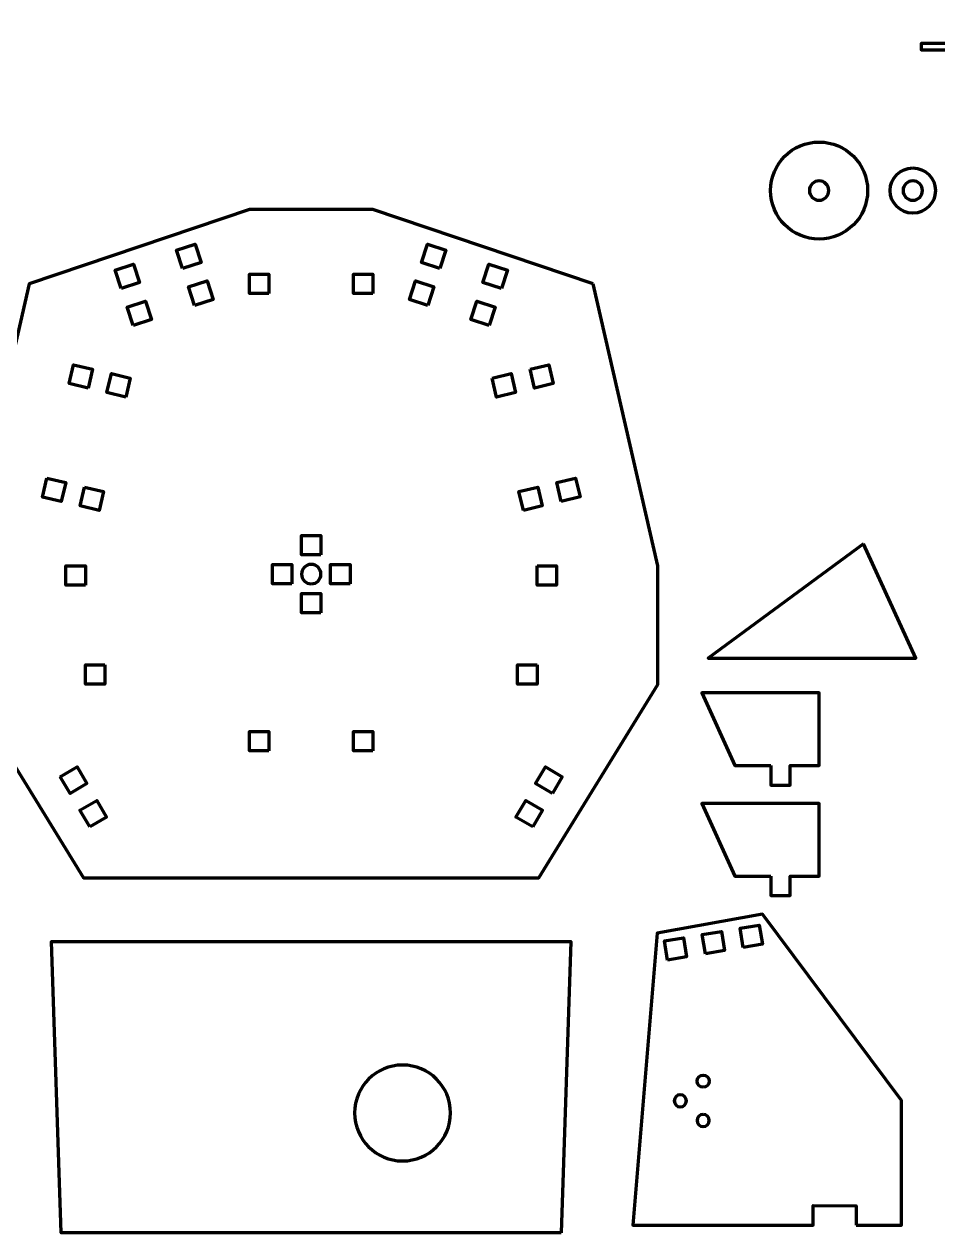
# Model space of a CAD drawing. Header units: inches. Extents: x 247 to 2765, y -1897 to -1110.
# Drawn here: x 420.2 to 561.4, y -1335 to -1148.2 of the extents above; entities that cross this region are included whole.
import ezdxf

# ---------------------------------------------------------------- set-up
doc = ezdxf.new("R2010")
doc.units = ezdxf.units.IN
doc.header["$MEASUREMENT"] = 0
doc.layers.add('Layer 1', color=7, linetype='Continuous')

# ---------------------------------------------------------------- blocks, each defined once
blk = doc.blocks.new('block 102')
at = {"layer": 'Layer 1', "color": 18, "lineweight": 70, "true_color": 0x010101}
blk.add_lwpolyline([(503.16, -1335.04), (425.9, -1335.04), (424.4, -1290.04), (504.66, -1290.04), (503.16, -1335.04)], dxfattribs=at)
at = {"layer": 'Layer 1', "color": 240, "lineweight": 70, "true_color": 0xec2227}
blk.add_open_spline([(478.64, -1309.11), (482.73, -1309.11), (486.05, -1312.43), (486.05, -1316.52), (486.05, -1320.61), (482.73, -1323.93), (478.64, -1323.93), (474.55, -1323.93), (471.23, -1320.61), (471.23, -1316.52), (471.23, -1312.43), (474.55, -1309.11), (478.64, -1309.11)], degree=3, knots=[0, 0, 0, 0, 1, 1, 1, 2, 2, 2, 3, 3, 3, 4, 4, 4, 4], dxfattribs=at)
blk = doc.blocks.new('block 117')
at = {"layer": 'Layer 1', "color": 240, "lineweight": 70, "true_color": 0xec2227}
for points in [[(525.1, -1312.55), (525.62, -1312.55), (526.04, -1312.13), (526.04, -1311.61), (526.04, -1311.09), (525.62, -1310.67), (525.1, -1310.67), (524.58, -1310.67), (524.16, -1311.09), (524.16, -1311.61), (524.16, -1312.13), (524.58, -1312.55), (525.1, -1312.55)], [(521.57, -1313.71), (522.09, -1313.71), (522.51, -1314.13), (522.51, -1314.65), (522.51, -1315.17), (522.09, -1315.59), (521.57, -1315.59), (521.05, -1315.59), (520.63, -1315.17), (520.63, -1314.65), (520.63, -1314.13), (521.05, -1313.71), (521.57, -1313.71)], [(525.1, -1316.75), (525.62, -1316.75), (526.04, -1317.17), (526.04, -1317.69), (526.04, -1318.21), (525.62, -1318.63), (525.1, -1318.63), (524.58, -1318.63), (524.16, -1318.21), (524.16, -1317.69), (524.16, -1317.17), (524.58, -1316.75), (525.1, -1316.75)]]:
    blk.add_open_spline(points, degree=3, knots=[0, 0, 0, 0, 1, 1, 1, 2, 2, 2, 3, 3, 3, 4, 4, 4, 4], dxfattribs=at)
blk = doc.blocks.new('block 116')
at = {"layer": 'Layer 1', "color": 18, "lineweight": 70, "true_color": 0x010101}
for points in [[(548.76, -1333.84), (555.75, -1333.84), (555.75, -1314.6), (534.27, -1285.79), (517.98, -1288.74), (514.25, -1333.84), (542.09, -1333.84), (542.09, -1330.84), (548.76, -1330.85), (548.76, -1333.84)], [(525.44, -1291.92), (524.95, -1288.95), (527.91, -1288.46), (528.41, -1291.42), (525.44, -1291.92)], [(531.3, -1290.94), (530.81, -1287.98), (533.77, -1287.49), (534.26, -1290.45), (531.3, -1290.94)], [(519.59, -1292.89), (519.1, -1289.93), (522.05, -1289.44), (522.55, -1292.4), (519.59, -1292.89)]]:
    blk.add_lwpolyline(points, dxfattribs=at)
at = {"layer": 'Layer 1'}
blk.add_blockref('block 117', (0, 0), dxfattribs=at)

msp = doc.modelspace()

# ---------------------------------------------------------------- linework, layer by layer
at = {"layer": 'Layer 1', "color": 18, "lineweight": 70, "true_color": 0x010101}
for points in [[(570.62, -1151.24), (566.23, -1151.24), (566.23, -1148.24), (563.23, -1148.24), (563.23, -1151.24), (558.81, -1151.24), (558.81, -1152.18), (563.23, -1152.18), (563.23, -1155.21), (566.23, -1155.21), (566.23, -1152.18), (570.62, -1152.18), (570.62, -1151.24)], [(508.1, -1188.35), (474.06, -1176.9), (454.99, -1176.9), (420.95, -1188.35), (410.94, -1231.96), (410.94, -1250.27), (429.33, -1280.16), (499.72, -1280.16), (518.11, -1250.27), (518.11, -1231.96), (508.1, -1188.35)], [(444.65, -1186), (443.71, -1183.15), (446.57, -1182.22), (447.5, -1185.07), (444.65, -1186)], [(484.41, -1186), (481.55, -1185.07), (482.49, -1182.22), (485.34, -1183.15), (484.41, -1186)], [(435.14, -1189.11), (434.21, -1186.26), (437.06, -1185.32), (437.99, -1188.17), (435.14, -1189.11)], [(493.91, -1189.11), (491.06, -1188.17), (491.99, -1185.32), (494.84, -1186.26), (493.91, -1189.11)], [(446.51, -1191.7), (445.58, -1188.85), (448.43, -1187.92), (449.36, -1190.77), (446.51, -1191.7)], [(457.99, -1189.85), (454.99, -1189.85), (454.99, -1186.85), (457.99, -1186.85), (457.99, -1189.85)], [(474.07, -1189.85), (471.06, -1189.85), (471.06, -1186.85), (474.07, -1186.85), (474.07, -1189.85)], [(482.54, -1191.7), (479.69, -1190.77), (480.62, -1187.92), (483.48, -1188.85), (482.54, -1191.7)], [(437.01, -1194.81), (436.07, -1191.96), (438.93, -1191.03), (439.86, -1193.88), (437.01, -1194.81)], [(492.05, -1194.81), (489.2, -1193.88), (490.13, -1191.03), (492.98, -1191.96), (492.05, -1194.81)], [(430.03, -1204.48), (427.11, -1203.79), (427.8, -1200.87), (430.72, -1201.56), (430.03, -1204.48)], [(498.34, -1201.56), (501.26, -1200.87), (501.94, -1203.79), (499.02, -1204.48), (498.34, -1201.56)], [(435.87, -1205.86), (432.95, -1205.17), (433.64, -1202.25), (436.56, -1202.94), (435.87, -1205.86)], [(492.5, -1202.94), (495.42, -1202.25), (496.1, -1205.17), (493.18, -1205.86), (492.5, -1202.94)], [(423.67, -1218.4), (426.59, -1219.08), (425.9, -1222), (422.98, -1221.32), (423.67, -1218.4)], [(429.51, -1219.77), (432.43, -1220.46), (431.74, -1223.38), (428.82, -1222.69), (429.51, -1219.77)], [(497.31, -1223.38), (496.62, -1220.46), (499.54, -1219.77), (500.23, -1222.69), (497.31, -1223.38)], [(503.15, -1222), (502.46, -1219.08), (505.38, -1218.39), (506.07, -1221.31), (503.15, -1222)], [(466.03, -1230.24), (463.03, -1230.24), (463.03, -1227.24), (466.03, -1227.24), (466.03, -1230.24)], [(549.87, -1228.53), (525.88, -1246.23), (557.98, -1246.23), (549.87, -1228.53)], [(429.62, -1234.94), (426.62, -1234.94), (426.62, -1231.94), (429.62, -1231.94), (429.62, -1234.94)], [(461.53, -1234.74), (458.53, -1234.74), (458.53, -1231.74), (461.53, -1231.74), (461.53, -1234.74)], [(470.52, -1234.74), (467.52, -1234.74), (467.52, -1231.74), (470.52, -1231.74), (470.52, -1234.74)], [(499.44, -1231.94), (502.44, -1231.94), (502.44, -1234.94), (499.44, -1234.94), (499.44, -1231.94)], [(466.03, -1239.24), (463.03, -1239.24), (463.03, -1236.24), (466.03, -1236.24), (466.03, -1239.24)], [(432.62, -1247.24), (432.62, -1250.24), (429.62, -1250.24), (429.62, -1247.24), (432.62, -1247.24)], [(499.44, -1247.24), (499.44, -1250.24), (496.43, -1250.24), (496.43, -1247.24), (499.44, -1247.24)], [(535.55, -1262.83), (535.55, -1265.83), (538.55, -1265.83), (538.55, -1262.83), (543.02, -1262.83), (543.02, -1251.59), (524.91, -1251.59), (530.01, -1262.82), (535.55, -1262.83)], [(457.99, -1260.55), (454.99, -1260.55), (454.99, -1257.55), (457.99, -1257.55), (457.99, -1260.55)], [(474.07, -1260.55), (471.06, -1260.55), (471.06, -1257.55), (474.07, -1257.55), (474.07, -1260.55)], [(425.75, -1264.55), (428.33, -1263.03), (429.85, -1265.61), (427.27, -1267.13), (425.75, -1264.55)], [(501.79, -1267.13), (499.2, -1265.61), (500.72, -1263.03), (503.31, -1264.55), (501.79, -1267.13)], [(430.31, -1272.31), (428.79, -1269.72), (431.37, -1268.2), (432.89, -1270.79), (430.31, -1272.31)], [(498.75, -1272.31), (496.16, -1270.79), (497.68, -1268.2), (500.27, -1269.72), (498.75, -1272.31)], [(535.55, -1279.93), (535.55, -1282.93), (538.55, -1282.93), (538.55, -1279.93), (543.02, -1279.93), (543.02, -1268.68), (524.91, -1268.68), (530.01, -1279.91), (535.55, -1279.93)]]:
    msp.add_lwpolyline(points, dxfattribs=at)
for points in [[(543.02, -1166.45), (538.87, -1166.45), (535.52, -1169.81), (535.52, -1173.95), (535.52, -1178.09), (538.87, -1181.45), (543.02, -1181.45), (547.16, -1181.45), (550.52, -1178.09), (550.52, -1173.95), (550.52, -1169.81), (547.16, -1166.45), (543.02, -1166.45)], [(557.5, -1170.45), (555.57, -1170.45), (554, -1172.02), (554, -1173.95), (554, -1175.88), (555.57, -1177.45), (557.5, -1177.45), (559.44, -1177.45), (561, -1175.88), (561, -1173.95), (561, -1172.02), (559.44, -1170.45), (557.5, -1170.45)], [(543.02, -1175.45), (542.19, -1175.45), (541.52, -1174.78), (541.52, -1173.95), (541.52, -1173.12), (542.19, -1172.45), (543.02, -1172.45), (543.84, -1172.45), (544.52, -1173.12), (544.52, -1173.95), (544.52, -1174.78), (543.84, -1175.45), (543.02, -1175.45)], [(557.5, -1175.45), (556.67, -1175.45), (556, -1174.78), (556, -1173.95), (556, -1173.12), (556.67, -1172.45), (557.5, -1172.45), (558.33, -1172.45), (559, -1173.12), (559, -1173.95), (559, -1174.78), (558.33, -1175.45), (557.5, -1175.45)], [(464.53, -1234.74), (463.7, -1234.74), (463.03, -1234.07), (463.03, -1233.24), (463.03, -1232.41), (463.7, -1231.74), (464.53, -1231.74), (465.36, -1231.74), (466.03, -1232.41), (466.03, -1233.24), (466.03, -1234.07), (465.36, -1234.74), (464.53, -1234.74)]]:
    msp.add_open_spline(points, degree=3, knots=[0, 0, 0, 0, 1, 1, 1, 2, 2, 2, 3, 3, 3, 4, 4, 4, 4], dxfattribs=at)

# ---------------------------------------------------------------- block references
at = {"layer": 'Layer 1'}
for name in ['block 116', 'block 102']:
    msp.add_blockref(name, (0, 0), dxfattribs=at)

doc.saveas('drawing.dxf')
